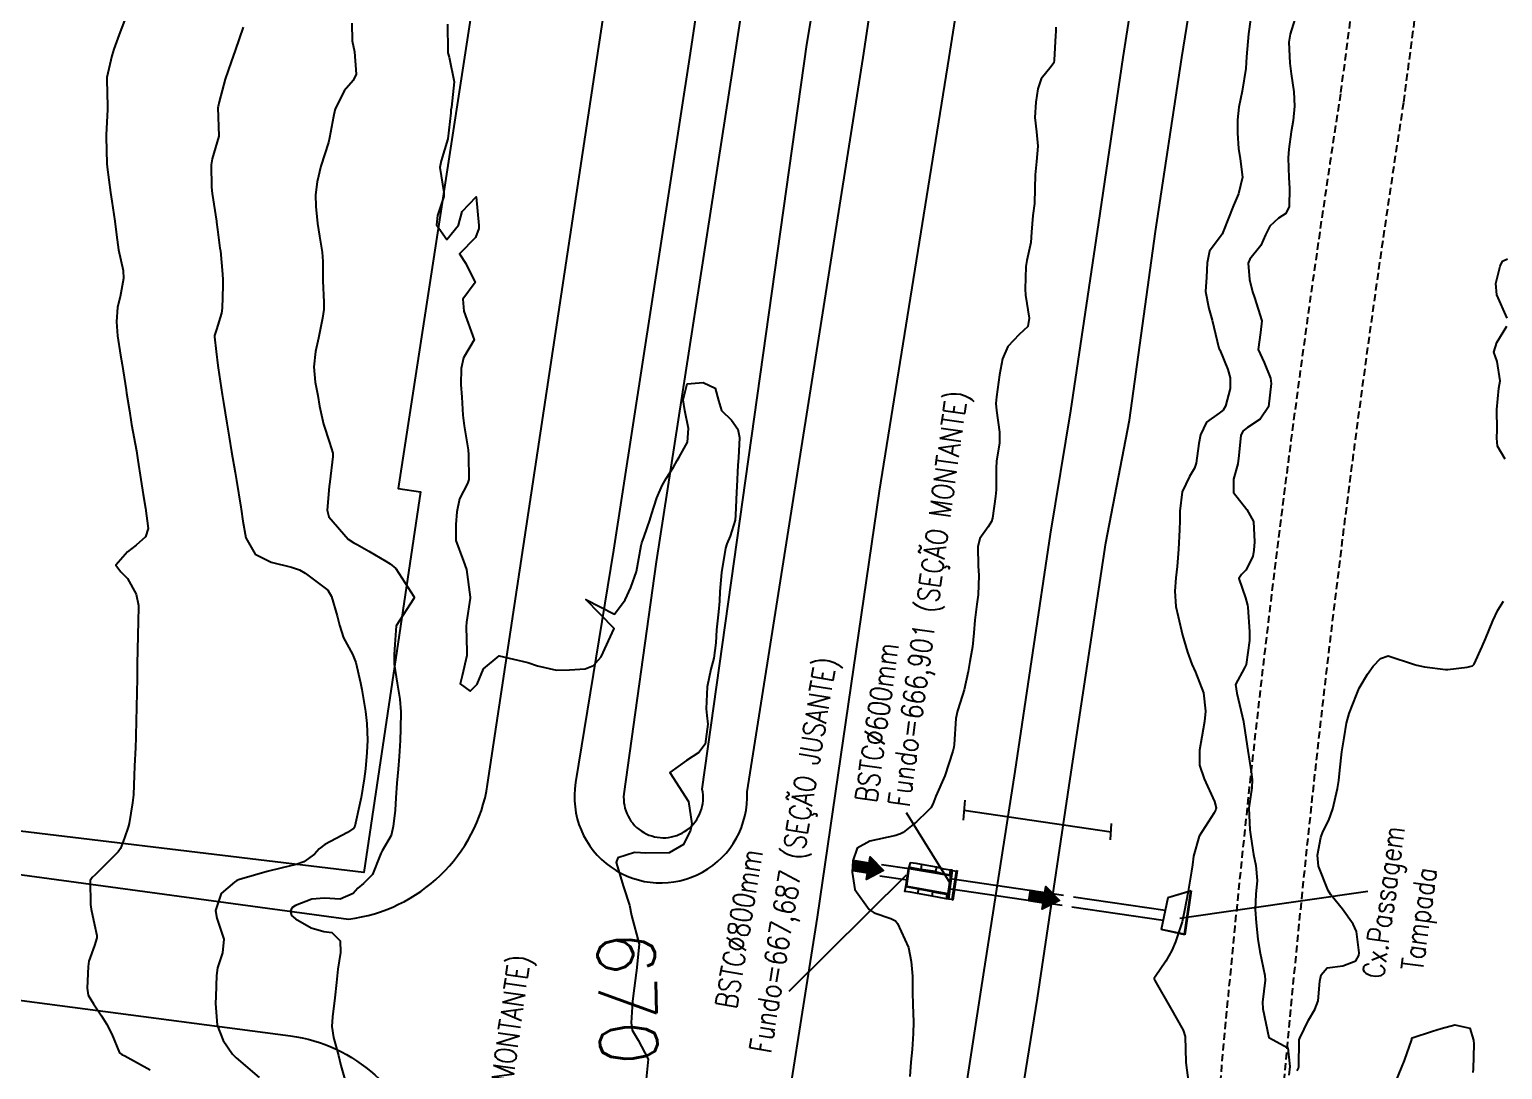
# Model space of a CAD drawing. Header units: metres. Extents: x 292545 to 299085, y 7450245 to 7463078.
# Drawn here: x 296089.7 to 296192.4, y 7457179.4 to 7457251.9 of the extents above; entities that cross this region are included whole.
import ezdxf
from ezdxf.enums import TextEntityAlignment as Align

# ---------------------------------------------------------------- set-up
doc = ezdxf.new("R2010")
doc.units = ezdxf.units.M
for name, pattern in [('CONTINUO', [0]), ('DASHED', [0.75, 0.5, -0.25]), ('TRACEJADO', [8.7, 8, -0.7])]:
    doc.linetypes.add(name, pattern=pattern)
for name, color, linetype in [('Area Verde e Lazer', 94, 'Continuous'), ('BUEIRO', 151, 'Continuous'), ('CAIXA', 45, 'Continuous'), ('Cotas', 45, 'Continuous'), ('Curvas de Nivel 1m', 11, 'Continuous'), ('Curvas de Nivel 5m', 15, 'Continuous'), ('Edificações', 30, 'Continuous'), ('Linha Férrea', 20, 'Continuous'), ('Pórtico', 62, 'Continuous'), ('TEXTO', 45, 'Continuous'), ('TUBO', 45, 'Continuous'), ('Vias Primárias', 230, 'Continuous'), ('Vias Secundárias', 230, 'DASHED')]:
    doc.layers.add(name, color=color, linetype=linetype)
doc.styles.add('ROMANS', font='romans', dxfattribs={"height": 0.2})
doc.styles.add('Style-STANDARD', font='STANDARD.shx')

msp = doc.modelspace()

# ---------------------------------------------------------------- hatches: boundary and pattern name
at = {"layer": 'TEXTO'}
for points in [[(296147.23, 7457193.94), (296148.23, 7457193.78), (296148.3, 7457194.2), (296149.23, 7457193.23), (296148.03, 7457192.62), (296148.1, 7457193.05), (296147.1, 7457193.22)], [(296159.48, 7457191.86), (296160.48, 7457191.69), (296160.55, 7457192.12), (296161.49, 7457191.15), (296160.29, 7457190.54), (296160.36, 7457190.96), (296159.36, 7457191.13)]]:
    msp.add_hatch(color=256, dxfattribs=at).paths.add_polyline_path(points)

# ---------------------------------------------------------------- linework, layer by layer
at = {"layer": 'Area Verde e Lazer'}
msp.add_lwpolyline([(296143.88, 7457250.84), (296153.47, 7457307.78, 1.130345), (296147.82, 7457308.62), (296147.66, 7457307.5), (296138.68, 7457249.14), (296133.37, 7457214.76), (296131.11, 7457198.58, 1.178567), (296136.57, 7457198.91)], format="xyb", close=True, dxfattribs=at)
at = {"layer": 'BUEIRO', "linetype": 'CONTINUO'}
for points in [[(296150.77, 7457192.09, 667.76), (296150.99, 7457193.47, 667.82)], [(296150.77, 7457192.09, 667.76), (296150.84, 7457192.15, 667.03), (296151.02, 7457193.38, 667), (296150.99, 7457193.47, 667.82)], [(296151.88, 7457193.65, 668.06), (296151.49, 7457193.73, 667.67), (296151.09, 7457193.78, 667.79), (296150.99, 7457193.47, 667.82)], [(296151.88, 7457193.65, 668.06), (296151.83, 7457193.31, 668.07), (296151.44, 7457193.38, 667.67), (296150.99, 7457193.47, 667.82)], [(296151.02, 7457193.38, 667), (296153.89, 7457192.88, 666.93)], [(296152.85, 7457193.16, 668.06), (296151.83, 7457193.31, 668.07)], [(296152.92, 7457193.46, 668.06), (296151.88, 7457193.65, 668.06)], [(296152.92, 7457193.46, 668.06), (296152.85, 7457193.16, 668.06), (296153.33, 7457193.04, 667.82), (296153.85, 7457192.93, 668.06)], [(296153.85, 7457192.93, 668.06), (296153.9, 7457193.26, 668.07), (296153.42, 7457193.32, 667.82), (296152.92, 7457193.46, 668.06)], [(296154.02, 7457191.21, 668.38), (296153.77, 7457191.25, 668.39), (296154.03, 7457193.24, 668.37), (296154.3, 7457193.19, 668.38)], [(296154, 7457193.26, 668.06), (296153.9, 7457193.26, 668.07)], [(296154.03, 7457193.24, 668.37), (296154, 7457193.26, 668.06), (296153.94, 7457192.95, 668.05)], [(296154.07, 7457191.18, 668.09), (296154.02, 7457191.21, 668.38), (296154.3, 7457193.19, 668.38), (296154.37, 7457193.23, 668.1)], [(296154.07, 7457191.18, 668.09), (296154.37, 7457193.23, 668.1)], [(296153.94, 7457192.95, 668.05), (296153.89, 7457192.88, 666.93), (296153.71, 7457191.63, 666.93), (296153.74, 7457191.56, 668.07)], [(296153.94, 7457192.95, 668.05), (296153.85, 7457192.93, 668.06)], [(296151.58, 7457191.64, 668.09), (296151.1, 7457191.72, 667.65), (296150.71, 7457191.78, 667.77), (296150.77, 7457192.09, 667.76)], [(296151.65, 7457191.93, 668.09), (296151.17, 7457192.02, 667.62), (296150.77, 7457192.09, 667.76)], [(296150.84, 7457192.15, 667.03), (296153.71, 7457191.63, 666.93)], [(296152.66, 7457191.75, 668.08), (296151.65, 7457191.93, 668.09), (296151.58, 7457191.64, 668.09)], [(296152.61, 7457191.45, 668.07), (296151.58, 7457191.64, 668.09)], [(296152.61, 7457191.45, 668.07), (296152.66, 7457191.75, 668.08), (296153.18, 7457191.66, 667.85), (296153.63, 7457191.59, 668.07)], [(296153.63, 7457191.59, 668.07), (296153.59, 7457191.27, 668.08), (296153.11, 7457191.36, 667.86), (296152.61, 7457191.45, 668.07)], [(296153.7, 7457191.27, 668.08), (296153.59, 7457191.27, 668.08)], [(296153.74, 7457191.56, 668.07), (296153.63, 7457191.59, 668.07)], [(296153.77, 7457191.25, 668.39), (296153.7, 7457191.27, 668.08), (296153.74, 7457191.56, 668.07)]]:
    msp.add_polyline3d(points, dxfattribs=at)
at = {"layer": 'CAIXA', "linetype": 'CONTINUO'}
for points in [[(296169.04, 7457191.32, 667.81), (296168.59, 7457189.12, 667.87)], [(296170.69, 7457191.82, 667.54), (296169.04, 7457191.32, 667.81)], [(296170.69, 7457191.82, 667.54), (296170.63, 7457191.79, 667.36), (296169.04, 7457191.32, 667.81)], [(296170.63, 7457191.79, 667.36), (296170.18, 7457188.79, 667.27)], [(296170.69, 7457191.82, 667.54), (296170.24, 7457188.75, 667.84)], [(296170.24, 7457188.75, 667.84), (296168.59, 7457189.12, 667.87)], [(296170.24, 7457188.75, 667.84), (296170.18, 7457188.79, 667.27), (296168.59, 7457189.12, 667.87)]]:
    msp.add_polyline3d(points, dxfattribs=at)
at = {"layer": 'Curvas de Nivel 1m', "flags": 128}
for points, elevation in [([(296174.96, 7457253.59), (296174.67, 7457251.59), (296174.53, 7457249.99), (296174.52, 7457249.6), (296174.49, 7457249.17), (296174.24, 7457247.6), (296174.01, 7457246.47), (296173.9, 7457245.6), (296173.91, 7457244.66), (296173.98, 7457243.6), (296174.1, 7457242.87), (296174.26, 7457241.6), (296173.98, 7457240.43), (296173.64, 7457239.61), (296172.89, 7457237.73), (296172.84, 7457237.62), (296172.77, 7457237.53), (296171.96, 7457236.43), (296171.79, 7457235.63), (296171.74, 7457234.63), (296171.69, 7457233.63), (296171.91, 7457232.43), (296172.14, 7457231.63), (296172.62, 7457229.67), (296172.64, 7457229.62), (296172.67, 7457229.56), (296173.24, 7457228.19), (296173.41, 7457227.61), (296173.4, 7457226.85), (296173.07, 7457225.62), (296172.9, 7457225.35), (296172.63, 7457225.14), (296171.74, 7457224.51), (296171.32, 7457223.63), (296171.22, 7457223.01), (296171.03, 7457221.64), (296170.92, 7457221.3), (296170.57, 7457220.71), (296170.06, 7457219.65), (296169.89, 7457218.3), (296169.89, 7457217.65), (296169.87, 7457216.99), (296169.8, 7457215.65), (296169.7, 7457214.45), (296169.6, 7457213.65), (296169.53, 7457212.71), (296169.61, 7457211.65), (296169.77, 7457210.96), (296170.07, 7457209.65), (296170.43, 7457208.47), (296170.72, 7457207.64), (296170.98, 7457207.07), (296171.53, 7457205.63), (296171.67, 7457204.34), (296171.61, 7457203.63), (296171.42, 7457202.56), (296171.25, 7457201.63), (296171.27, 7457200.58), (296171.59, 7457199.63), (296172.3, 7457198.06), (296172.42, 7457197.62), (296172.41, 7457197.5), (296172.29, 7457197.25), (296171.23, 7457195.64), (296170.85, 7457194.23), (296170.78, 7457193.64), (296170.7, 7457193.19), (296170.45, 7457191.65), (296170.21, 7457190.44), (296170.08, 7457189.78), (296170.05, 7457189.65), (296169.59, 7457188.26), (296169.33, 7457187.66), (296168.92, 7457186.91), (296168.16, 7457185.82), (296168.1, 7457185.73), (296168.1, 7457185.67), (296168.15, 7457185.57), (296169.24, 7457183.66), (296170.11, 7457182.11), (296170.27, 7457181.65), (296170.31, 7457179.87), (296170.33, 7457179.65), (296170.54, 7457178.11)], 668), ([(296096.28, 7457252.53), (296095.92, 7457251.54), (296095.54, 7457250.53), (296095.39, 7457250.06), (296095.06, 7457248.54), (296095.05, 7457248.38), (296095.1, 7457246.54), (296095.09, 7457246.32), (296095, 7457244.54), (296095, 7457244.39), (296095.05, 7457242.54), (296095.07, 7457242.29), (296095.31, 7457240.53), (296095.4, 7457239.92), (296095.61, 7457238.53), (296095.72, 7457237.57), (296095.87, 7457236.53), (296096.18, 7457235.09), (296096.21, 7457234.53), (296095.98, 7457233.26), (296095.8, 7457232.53), (296095.72, 7457231.5), (296095.79, 7457230.53), (296096.01, 7457229.19), (296096.12, 7457228.53), (296096.4, 7457226.76), (296096.43, 7457226.52), (296096.62, 7457225.31), (296096.75, 7457224.52), (296096.78, 7457224.35), (296097.11, 7457222.51), (296097.22, 7457221.87), (296097.43, 7457220.51), (296097.59, 7457219.47), (296097.75, 7457218.51), (296097.94, 7457217.09), (296097.75, 7457216.51), (296097.1, 7457215.92), (296096.5, 7457215.46), (296095.67, 7457214.53), (296096.02, 7457214.06), (296096.48, 7457213.61), (296097.09, 7457212.51), (296097.25, 7457211.72), (296097.23, 7457210.51), (296097.21, 7457209.74), (296097.19, 7457208.51), (296097.17, 7457207.75), (296097.16, 7457206.51), (296097.14, 7457205.76), (296097.11, 7457204.51), (296097.09, 7457203.78), (296097.07, 7457202.51), (296097.04, 7457201.81), (296096.98, 7457200.51), (296096.96, 7457199.87), (296096.9, 7457198.51), (296096.85, 7457197.96), (296096.61, 7457196.52), (296096.54, 7457196.26), (296096.27, 7457195.51), (296096.01, 7457194.77), (296095.84, 7457194.53), (296094.24, 7457192.93), (296094.03, 7457192.76), (296093.88, 7457192.55), (296093.9, 7457190.86), (296093.95, 7457190.55), (296094.19, 7457189.44), (296094.34, 7457188.7), (296094.34, 7457188.55), (296094.18, 7457188), (296093.8, 7457186.92), (296093.74, 7457186.55), (296093.67, 7457185.03), (296093.74, 7457184.55), (296094.13, 7457183.93), (296094.68, 7457183.11), (296095.03, 7457182.54), (296095.39, 7457181.82), (296095.94, 7457180.52), (296096.09, 7457180.4), (296096.3, 7457180.31), (296098.08, 7457179.33)], 673), ([(296104.56, 7457252.05), (296104, 7457250.43), (296103.71, 7457249.64), (296103.3, 7457248.44), (296102.88, 7457246.85), (296102.81, 7457246.52), (296102.8, 7457246.45), (296102.85, 7457244.45), (296102.4, 7457242.88), (296102.33, 7457242.45), (296102.35, 7457240.91), (296102.39, 7457240.45), (296102.69, 7457238.53), (296102.7, 7457238.45), (296102.77, 7457237.95), (296102.94, 7457236.64), (296102.97, 7457236.45), (296103.12, 7457234.83), (296103.14, 7457234.44), (296103.15, 7457234.02), (296103.1, 7457232.45), (296103.04, 7457232.11), (296102.69, 7457230.97), (296102.57, 7457230.56), (296102.56, 7457230.45), (296102.67, 7457229.43), (296102.8, 7457228.45), (296102.82, 7457228.29), (296103.1, 7457226.45), (296103.19, 7457225.88), (296103.41, 7457224.44), (296103.57, 7457223.47), (296103.75, 7457222.44), (296104, 7457221), (296104.1, 7457220.43), (296104.39, 7457218.59), (296104.41, 7457218.43), (296104.53, 7457217.6), (296104.75, 7457216.43), (296105.39, 7457215.31), (296106.5, 7457214.75), (296107.94, 7457214.39), (296108.49, 7457214.2), (296108.89, 7457213.97), (296110.47, 7457212.8), (296110.73, 7457212.36), (296111.11, 7457211.01), (296111.28, 7457210.35), (296111.56, 7457209.47), (296112.18, 7457208.33), (296112.41, 7457207.75), (296112.75, 7457206.33), (296112.84, 7457205.87), (296113.09, 7457204.32), (296113.19, 7457203.49), (296113.24, 7457202.32), (296113.19, 7457201.47), (296113.09, 7457200.32), (296113, 7457199.64), (296112.78, 7457198.33), (296112.7, 7457197.92), (296112.35, 7457196.33), (296112.33, 7457196.27), (296112.27, 7457196.18), (296111.83, 7457195.9), (296110.26, 7457195.05), (296109.87, 7457194.75), (296109.53, 7457194.37), (296108.78, 7457193.84), (296108.25, 7457193.65), (296107.27, 7457193.42), (296106.24, 7457193.17), (296104.46, 7457192.65), (296104.23, 7457192.59), (296104.12, 7457192.54), (296103.95, 7457192.43), (296103.02, 7457191.64), (296102.62, 7457190.45), (296102.73, 7457189.91), (296103.22, 7457188.44), (296103.11, 7457187.5), (296102.77, 7457186.44), (296102.69, 7457185.91), (296102.65, 7457184.44), (296102.62, 7457183.95), (296102.74, 7457182.44), (296103.16, 7457181.37), (296103.81, 7457180.43), (296104.08, 7457180.17), (296105.67, 7457178.81)], 672), ([(296112.14, 7457252.34), (296112.16, 7457251.11), (296112.32, 7457250.34), (296112.44, 7457248.79), (296112.24, 7457248.34), (296111.61, 7457247.62), (296110.97, 7457246.35), (296110.94, 7457246.28), (296110.87, 7457245.84), (296110.59, 7457244.35), (296110.5, 7457244.02), (296109.98, 7457242.36), (296109.73, 7457241.28), (296109.61, 7457240.37), (296109.62, 7457239.54), (296109.75, 7457238.37), (296109.89, 7457237.49), (296110.07, 7457236.36), (296110.11, 7457235.72), (296110.11, 7457234.36), (296110.18, 7457232.89), (296110.18, 7457232.36), (296110.1, 7457231.76), (296109.81, 7457230.36), (296109.6, 7457229.44), (296109.48, 7457228.37), (296109.59, 7457227.31), (296109.76, 7457226.36), (296109.88, 7457225.62), (296110.16, 7457224.36), (296110.59, 7457223.08), (296110.81, 7457222.35), (296110.81, 7457222.11), (296110.61, 7457220.35), (296110.56, 7457220.02), (296110.41, 7457218.36), (296110.54, 7457217.91), (296111.87, 7457216.34), (296112.28, 7457216.1), (296112.51, 7457215.98), (296113.32, 7457215.5), (296114.5, 7457214.81), (296114.81, 7457214.62), (296115.21, 7457214.3), (296116.46, 7457212.36), (296116.49, 7457212.28), (296116.49, 7457212.26), (296116.46, 7457212.21), (296115.22, 7457210.3), (296115.14, 7457209.01), (296115.08, 7457208.3), (296115.08, 7457207.64), (296115.31, 7457206.3), (296115.48, 7457205.2), (296115.55, 7457204.3), (296115.53, 7457203.13), (296115.5, 7457202.3), (296115.44, 7457201.2), (296115.36, 7457200.3), (296115.28, 7457199.33), (296115.21, 7457198.3), (296115.15, 7457197.45), (296115.03, 7457196.3), (296114.88, 7457195.69), (296114.26, 7457194.6), (296114.15, 7457194.42), (296114.11, 7457194.31), (296113.59, 7457192.97), (296112.96, 7457192.32), (296112.56, 7457192), (296112.22, 7457191.63), (296111.32, 7457191.24), (296110.22, 7457191.31), (296109.34, 7457191.25), (296108.21, 7457190.8), (296107.96, 7457190.63), (296107.87, 7457190.39), (296107.92, 7457190.11), (296108.2, 7457189.86), (296109.31, 7457189.25), (296110.19, 7457188.99), (296110.74, 7457188.91), (296111.33, 7457188.34), (296111.35, 7457187.52), (296111.16, 7457186.35), (296111.06, 7457185.43), (296110.95, 7457184.35), (296110.79, 7457183.02), (296110.75, 7457182.35), (296110.85, 7457181.6), (296111.2, 7457180.34), (296111.37, 7457179.63), (296111.74, 7457178.34)], 671), ([(296161.25, 7457252.06), (296161.23, 7457251.76), (296161.22, 7457251.48), (296161.13, 7457249.76), (296161.09, 7457249.58), (296160.91, 7457249.32), (296160.22, 7457248.45), (296159.98, 7457247.77), (296159.84, 7457246.82), (296159.77, 7457245.77), (296159.88, 7457244.75), (296159.99, 7457243.77), (296159.9, 7457242.7), (296159.79, 7457241.77), (296159.78, 7457240.8), (296159.75, 7457239.77), (296159.64, 7457238.92), (296159.55, 7457237.77), (296159.49, 7457237.05), (296159.21, 7457235.78), (296159.15, 7457235.37), (296159.1, 7457233.78), (296159.13, 7457233.37), (296159.37, 7457231.77), (296159.29, 7457231.18), (296158.69, 7457230.63), (296157.89, 7457229.79), (296157.53, 7457228.93), (296157.32, 7457227.8), (296157.1, 7457226.27), (296157.06, 7457225.81), (296157.1, 7457225.33), (296157.32, 7457223.8), (296157.32, 7457223.07), (296157.11, 7457221.8), (296157.07, 7457221.31), (296157.07, 7457219.8), (296157.04, 7457219.32), (296156.82, 7457217.81), (296156.76, 7457217.58), (296156.53, 7457217.2), (296155.95, 7457216.39), (296155.79, 7457215.82), (296155.83, 7457214.48), (296155.88, 7457213.82), (296155.82, 7457212.47), (296155.73, 7457211.82), (296155.58, 7457210.69), (296155.51, 7457209.82), (296155.42, 7457208.83), (296155.25, 7457207.82), (296155.12, 7457207.11), (296154.84, 7457205.83), (296154.74, 7457205.47), (296154.38, 7457204.38), (296154.27, 7457203.83), (296154.15, 7457202.03), (296154.12, 7457201.83), (296154.06, 7457201.55), (296153.49, 7457199.84), (296152.88, 7457198.43), (296152.66, 7457197.86), (296152.53, 7457197.62), (296152.3, 7457197.37), (296151.51, 7457196.64), (296150.58, 7457195.88), (296150.37, 7457195.78), (296150.27, 7457195.74), (296150.08, 7457195.69), (296148.27, 7457195.29), (296147.38, 7457194.8), (296147.09, 7457193.92), (296147.04, 7457193.12), (296147.21, 7457191.92), (296148.21, 7457190.51), (296148.58, 7457190.28), (296149.74, 7457189.89), (296150.05, 7457189.73), (296150.2, 7457189.55), (296150.96, 7457187.87), (296151.16, 7457186.88), (296151.24, 7457185.87), (296151.25, 7457184.76), (296151.26, 7457183.87), (296151.31, 7457182.68), (296151.29, 7457181.87), (296151.21, 7457180.75), (296151.13, 7457179.87), (296151.06, 7457178.88)], 669), ([(296177.91, 7457252.61), (296177.58, 7457251.56), (296177.48, 7457251.02), (296177.55, 7457249.56), (296177.66, 7457248.8), (296177.85, 7457247.56), (296177.89, 7457246.55), (296177.79, 7457245.56), (296177.65, 7457244.77), (296177.48, 7457243.56), (296177.45, 7457242.95), (296177.5, 7457241.56), (296177.54, 7457240.84), (296177.52, 7457239.56), (296177.28, 7457239.07), (296176.78, 7457238.74), (296176.17, 7457238.18), (296175.87, 7457237.58), (296175.53, 7457236.82), (296174.76, 7457235.87), (296174.65, 7457235.59), (296174.74, 7457234.46), (296174.96, 7457233.59), (296175.1, 7457233.2), (296175.6, 7457231.58), (296175.51, 7457230.76), (296175.35, 7457229.58), (296175.76, 7457228.68), (296176.22, 7457227.58), (296176.27, 7457227.2), (296176.08, 7457225.58), (296175.5, 7457224.71), (296174.61, 7457224.14), (296174.31, 7457223.9), (296174.15, 7457223.6), (296174, 7457222.19), (296173.93, 7457221.61), (296173.64, 7457220.54), (296173.64, 7457219.61), (296174.55, 7457218.42), (296175.03, 7457217.59), (296175.1, 7457216.17), (296175.05, 7457215.59), (296174.97, 7457215.13), (296174.49, 7457214.19), (296174.2, 7457213.89), (296174, 7457213.6), (296174.47, 7457212.25), (296174.6, 7457211.74), (296174.62, 7457211.6), (296174.74, 7457209.89), (296174.75, 7457209.6), (296174.74, 7457209.29), (296174.52, 7457207.6), (296174.41, 7457207.38), (296173.78, 7457206.22), (296173.86, 7457205.61), (296174.34, 7457203.63), (296174.34, 7457203.6), (296174.37, 7457203.3), (296174.62, 7457201.6), (296174.86, 7457200.13), (296174.94, 7457199.59), (296174.91, 7457199), (296174.69, 7457197.59), (296174.77, 7457196.08), (296174.85, 7457195.59), (296175.03, 7457194.36), (296175.19, 7457193.59), (296175.28, 7457192.54), (296175.18, 7457191.59), (296175.15, 7457190.52), (296175.21, 7457189.58), (296175.32, 7457188.45), (296175.46, 7457187.59), (296175.82, 7457185.92), (296175.85, 7457185.58), (296175.66, 7457184.06), (296175.68, 7457183.58), (296176.1, 7457181.58), (296177.41, 7457180.88), (296177.57, 7457179.56), (296177.49, 7457178.97)], 667), ([(296192.71, 7457231.77), (296192, 7457233.39), (296191.93, 7457234.19), (296192.23, 7457235.39), (296192.39, 7457235.74), (296192.75, 7457235.9)], 667), ([(296192.59, 7457221.92), (296192.05, 7457222.84), (296192, 7457223.39), (296192.03, 7457223.97), (296191.99, 7457225.39), (296192.14, 7457226.88), (296192.22, 7457227.39), (296192.02, 7457228.75), (296191.78, 7457229.39), (296192, 7457230.07), (296192.7, 7457231.21)], 667), ([(296178.08, 7457179.27), (296178.17, 7457179.46), (296178.18, 7457179.55), (296178.22, 7457181.43), (296178.25, 7457181.55), (296178.86, 7457182.81), (296179.31, 7457183.54), (296179.53, 7457184.14), (296179.66, 7457185.53), (296179.74, 7457185.95), (296180.16, 7457186.46), (296181.25, 7457186.6), (296182.17, 7457186.93), (296182.37, 7457187.3), (296182.4, 7457187.5), (296182.2, 7457188.99), (296181.98, 7457189.5), (296181.23, 7457190.53), (296180.42, 7457191.53), (296180.23, 7457191.85), (296179.56, 7457193.54), (296179.49, 7457194.3), (296179.73, 7457195.54), (296179.87, 7457195.94), (296180.29, 7457196.75), (296180.55, 7457197.53), (296180.88, 7457198.95), (296180.97, 7457199.52), (296181.05, 7457200.24), (296181.18, 7457201.52), (296181.34, 7457202.5), (296181.52, 7457203.51), (296181.7, 7457204.18), (296182.21, 7457205.5), (296182.4, 7457205.95), (296182.97, 7457206.93), (296183.38, 7457207.49), (296183.88, 7457208.03), (296184.42, 7457208.21), (296186.26, 7457207.6), (296186.41, 7457207.55), (296186.96, 7457207.44), (296188.41, 7457207.26), (296188.58, 7457207.26), (296189.92, 7457207.41), (296190.31, 7457207.51), (296190.42, 7457207.63), (296190.97, 7457208.86), (296191.21, 7457209.4), (296191.71, 7457210.65), (296192.06, 7457211.39), (296192.47, 7457212.03)], 667), ([(296184.98, 7457178.56), (296185.34, 7457179.47), (296185.57, 7457179.98), (296186.06, 7457181.46), (296186.07, 7457181.5), (296186.1, 7457181.56), (296187.51, 7457182.04), (296188.11, 7457182.22), (296189.07, 7457182.47), (296190.12, 7457182.24), (296190.38, 7457181.41), (296190.39, 7457181.12), (296190.34, 7457179.41), (296190.33, 7457179.16)], 668)]:
    msp.add_lwpolyline(points, dxfattribs=dict(at, elevation=elevation))
at = {"layer": 'Curvas de Nivel 5m', "elevation": 670, "flags": 128}
msp.add_lwpolyline([(296118.8, 7457252.26), (296118.83, 7457250.36), (296118.84, 7457250.26), (296118.92, 7457249.96), (296119.27, 7457248.25), (296119.1, 7457246.48), (296119.05, 7457246.26), (296119.04, 7457246.09), (296118.84, 7457244.26), (296118.37, 7457242.73), (296118.28, 7457242.27), (296118.55, 7457240.52), (296118.56, 7457240.26), (296118.12, 7457238.93), (296118.04, 7457238.27), (296118.76, 7457237.26), (296119.58, 7457238.25), (296119.84, 7457239.2), (296120.8, 7457240.23), (296121, 7457238.23), (296120.99, 7457238.01), (296120.76, 7457237.39), (296119.64, 7457236.25), (296120.08, 7457235.57), (296120.73, 7457234.24), (296119.88, 7457233.08), (296119.95, 7457232.25), (296120.68, 7457230.24), (296119.92, 7457228.99), (296119.76, 7457228.25), (296119.75, 7457227.14), (296119.8, 7457226.25), (296119.87, 7457224.99), (296119.97, 7457224.25), (296120.25, 7457222.58), (296120.28, 7457222.24), (296120.29, 7457220.52), (296120.21, 7457220.24), (296119.64, 7457219.16), (296119.47, 7457218.25), (296119.4, 7457217.38), (296119.39, 7457216.25), (296119.93, 7457214.81), (296120.14, 7457214.24), (296120.39, 7457212.31), (296120.39, 7457212.24), (296120.14, 7457210.55), (296120.12, 7457210.24), (296120.16, 7457208.51), (296120.15, 7457208.24), (296119.83, 7457206.82), (296119.69, 7457206.25), (296120.39, 7457205.74), (296120.88, 7457206.23), (296121.32, 7457207.31), (296122.42, 7457208.21), (296124.42, 7457207.74), (296125.08, 7457207.52), (296126.41, 7457207.21), (296127.33, 7457207.24), (296128.41, 7457207.31), (296129, 7457207.54), (296129.52, 7457208.13), (296130.44, 7457210.12), (296128.46, 7457212.14), (296130.45, 7457211.12), (296131.21, 7457212.11), (296131.6, 7457212.98), (296131.99, 7457214.1), (296132.32, 7457215.9), (296132.36, 7457216.09), (296132.52, 7457216.53), (296132.93, 7457217.68), (296133.05, 7457218.08), (296133.4, 7457219.23), (296133.78, 7457220.08), (296134.06, 7457220.58), (296134.58, 7457221.36), (296134.82, 7457221.83), (296134.96, 7457222.07), (296135.55, 7457223.11), (296135.61, 7457224.06), (296135.36, 7457225.33), (296135.25, 7457226.06), (296135.53, 7457227.18), (296136.65, 7457227.28), (296137.47, 7457226.87), (296137.7, 7457226.03), (296137.92, 7457225.33), (296138.62, 7457224.64), (296139.05, 7457224.02), (296139.17, 7457223.45), (296139.1, 7457222.01), (296139.07, 7457221.52), (296138.99, 7457220.02), (296138.96, 7457219.62), (296138.9, 7457218.02), (296138.88, 7457217.67), (296138.52, 7457216.56), (296138.29, 7457216.02), (296138.21, 7457215.72), (296137.91, 7457214.03), (296137.81, 7457212.7), (296137.77, 7457212.03), (296137.7, 7457211.28), (296137.57, 7457210.03), (296137.52, 7457209.12), (296137.38, 7457208.04), (296137.17, 7457207.28), (296136.91, 7457206.04), (296136.86, 7457204.52), (296136.9, 7457204.04), (296136.97, 7457203.44), (296136.79, 7457202.04), (296136.34, 7457201.48), (296135.49, 7457200.9), (296134.32, 7457200.07), (296135.61, 7457198.06), (296135.84, 7457196.49), (296135.75, 7457196.06), (296135.27, 7457195.06), (296134.26, 7457194.48), (296132.6, 7457194.44), (296132.26, 7457194.48), (296131.86, 7457194.5), (296130.68, 7457194.12), (296130.58, 7457193.79), (296131.09, 7457192.11), (296131.51, 7457190.81), (296131.64, 7457190.11), (296132.18, 7457188.1), (296131.99, 7457186.26), (296131.97, 7457186.1), (296131.75, 7457184.49), (296131.72, 7457184.1), (296131.61, 7457182.62), (296131.7, 7457182.1), (296132.1, 7457181.41), (296132.8, 7457180.09), (296132.67, 7457178.69)], dxfattribs=at)
at = {"layer": 'Edificações'}
msp.add_lwpolyline([(296078.73, 7457319.18), (296089.71, 7457321.96), (296131.7, 7457317.01), (296130.43, 7457302.44), (296132.28, 7457302.29), (296125.91, 7457260.89), (296121.76, 7457261.47), (296115.36, 7457219.89), (296116.92, 7457219.65), (296112.97, 7457193.09), (296071.19, 7457198.11)], dxfattribs=at)
at = {"layer": 'Linha Férrea', "linetype": 'Continuous'}
for points in [[(296178.53, 7457333.75), (296177.25, 7457325.05), (296175.88, 7457316.39), (296174.26, 7457305.03), (296172.8, 7457294.84), (296171.52, 7457287.11), (296170.44, 7457279.29), (296169.35, 7457272.44), (296168.26, 7457265.13), (296166.83, 7457255.75), (296165.91, 7457249.95), (296164.22, 7457238.44), (296162.26, 7457225.29), (296160.84, 7457216.7), (296158.38, 7457200.14), (296156.01, 7457184.91), (296153.78, 7457170.41)], [(296157.65, 7457170.05), (296159.95, 7457184.33), (296162.23, 7457199.64), (296164.73, 7457216.09), (296166.38, 7457224.65), (296168.18, 7457237.8), (296170.03, 7457249.95), (296170.86, 7457255.16), (296172.29, 7457264.56), (296173.38, 7457271.86), (296174.48, 7457278.73), (296175.55, 7457286.54), (296176.76, 7457294.28), (296178.24, 7457304.55), (296179.92, 7457315.9), (296181.28, 7457324.48), (296182.57, 7457333.19)]]:
    msp.add_lwpolyline(points, dxfattribs=at)
at = {"layer": 'Pórtico'}
for points in [[(296154.89, 7457198.14), (296154.77, 7457196.76)], [(296154.83, 7457197.45), (296165.09, 7457195.93)], [(296165.09, 7457196.52), (296165.02, 7457195.38)]]:
    msp.add_lwpolyline(points, dxfattribs=at)
at = {"layer": 'TEXTO', "linetype": 'CONTINUO', "flags": 128}
for points in [[(296147.12, 7457193.32), (296147.85, 7457193.84)], [(296147.13, 7457193.21), (296147.99, 7457193.82)], [(296147.71, 7457193.86), (296147.15, 7457193.46)], [(296147.57, 7457193.89), (296147.17, 7457193.6)], [(296147.43, 7457193.91), (296147.19, 7457193.74)], [(296147.29, 7457193.93), (296147.22, 7457193.88)], [(296147.27, 7457193.19), (296148.13, 7457193.79)], [(296147.41, 7457193.16), (296148.53, 7457193.96)], [(296147.55, 7457193.14), (296148.6, 7457193.89)], [(296147.69, 7457193.12), (296148.67, 7457193.81)], [(296147.83, 7457193.09), (296148.74, 7457193.74)], [(296147.97, 7457193.07), (296148.81, 7457193.67)], [(296148.04, 7457192.63), (296149.09, 7457193.38)], [(296148.06, 7457192.76), (296149.02, 7457193.45)], [(296148.08, 7457192.9), (296148.95, 7457193.52)], [(296148.1, 7457193.04), (296148.88, 7457193.6)], [(296148.46, 7457194.03), (296148.24, 7457193.88)], [(296148.39, 7457194.11), (296148.27, 7457194.02)], [(296148.32, 7457194.18), (296148.29, 7457194.16)], [(296148.64, 7457192.93), (296149.16, 7457193.31)], [(296159.37, 7457191.24), (296160.1, 7457191.76)], [(296159.39, 7457191.13), (296160.24, 7457191.73)], [(296159.96, 7457191.78), (296159.4, 7457191.38)], [(296159.82, 7457191.8), (296159.42, 7457191.52)], [(296159.68, 7457191.83), (296159.44, 7457191.66)], [(296159.54, 7457191.85), (296159.47, 7457191.8)], [(296159.53, 7457191.1), (296160.38, 7457191.71)], [(296159.67, 7457191.08), (296160.78, 7457191.88)], [(296159.8, 7457191.06), (296160.85, 7457191.8)], [(296159.94, 7457191.03), (296160.92, 7457191.73)], [(296160.08, 7457191.01), (296160.99, 7457191.66)], [(296160.22, 7457190.99), (296161.06, 7457191.59)], [(296160.29, 7457190.54), (296161.34, 7457191.29)], [(296160.31, 7457190.68), (296161.27, 7457191.37)], [(296160.33, 7457190.82), (296161.2, 7457191.44)], [(296160.35, 7457190.96), (296161.13, 7457191.51)], [(296160.71, 7457191.95), (296160.49, 7457191.79)], [(296160.64, 7457192.02), (296160.52, 7457191.93)], [(296160.57, 7457192.09), (296160.54, 7457192.07)], [(296160.89, 7457190.85), (296161.42, 7457191.22)]]:
    msp.add_lwpolyline(points, dxfattribs=at)
at = {"layer": 'TEXTO', "linetype": 'CONTINUO'}
for points in [[(296153.86, 7457192.35, 0), (296150.82, 7457197.26, 0)], [(296150.8, 7457192.91, 0), (296142.61, 7457184.79, 0)], [(296183.01, 7457191.77, 0), (296169.9, 7457189.9, 0)]]:
    msp.add_polyline3d(points, dxfattribs=at)
for points in [[(296147.23, 7457193.94, 0), (296148.23, 7457193.78, 0), (296148.3, 7457194.2, 0), (296149.23, 7457193.23, 0), (296148.03, 7457192.62, 0), (296148.1, 7457193.05, 0), (296147.1, 7457193.22, 0)], [(296159.48, 7457191.86, 0), (296160.48, 7457191.69, 0), (296160.55, 7457192.12, 0), (296161.49, 7457191.15, 0), (296160.29, 7457190.54, 0), (296160.36, 7457190.96, 0), (296159.36, 7457191.13, 0)]]:
    msp.add_polyline3d(points, close=True, dxfattribs=at)
at = {"layer": 'TUBO', "linetype": 'TRACEJADO', "flags": 128}
for points in [[(296149.08, 7457193.66), (296151.02, 7457193.37)], [(296148.96, 7457192.87), (296150.9, 7457192.58)], [(296153.86, 7457192.68), (296168.86, 7457190.46)], [(296153.76, 7457191.99), (296168.72, 7457189.77)]]:
    msp.add_lwpolyline(points, dxfattribs=at)
at = {"layer": 'Vias Primárias'}
msp.add_lwpolyline([(296153.79, 7457249.95), (296160.79, 7457294.31), (296167.79, 7457341.77), (296174.78, 7457380.91), (296187.27, 7457456.52), (296201.24, 7457555.08), (296206.39, 7457585.53), (296210.39, 7457612.42), (296214.97, 7457644.86), (296221.3, 7457687.26, -0.138051), (296223.49, 7457696.16, -0.271517), (296239.95, 7457700.98), (296267.26, 7457696.23), (296267.26, 7457696.23, -0.290806), (296268.53, 7457691.88)], format="xyb", dxfattribs=at)
for points in [[(296051.55, 7457249.95), (296046.63, 7457213.98), (296045.48, 7457206.14, 0.489422), (296053.52, 7457197.77), (296111.9, 7457189.85, 0.334532), (296121.61, 7457199.23), (296129.25, 7457249.95), (296135.45, 7457290.87), (296136.62, 7457305.58, 0.078949), (296136.34, 7457315.64, 0.375623), (296130.89, 7457320.2, 0.016014), (296088.85, 7457324.46, 0.220806), (296061.48, 7457309.59, 0.062819), (296056.72, 7457286.4, 0.007437)], [(296147.81, 7457249.95), (296158.49, 7457321.16, -0.162353), (296145.46, 7457317.46), (296144.42, 7457308.15), (296135.7, 7457249.95), (296130.39, 7457215.59), (296127.74, 7457199.37, 1.114624), (296139.7, 7457198.72)], [(296015.09, 7457000.3), (296026.77, 7457080.41), (296040.86, 7457179.46), (296041.32, 7457183.05, -0.565618), (296054.26, 7457188.74), (296107.85, 7457181.7, -0.311943), (296117.05, 7457173.38, -0.023643), (296115.97, 7457165.9), (296106.99, 7457109.12), (296103.91, 7457088.72), (296100.73, 7457068.09), (296097.16, 7457045.62), (296092.84, 7457017.02), (296090.07, 7456997.15, -0.220515), (296079.89, 7456981.38, -0.010623), (296069.13, 7456980.61, -0.065562), (296048.05, 7456980.57, -0.097402), (296022.04, 7456988.88, -0.269889), (296014.64, 7456995.85, -0.178806)]]:
    msp.add_lwpolyline(points, format="xyb", close=True, dxfattribs=at)
msp.add_lwpolyline([(296110.42, 7456805.6), (296110.35, 7456841.8), (296110.2, 7456880.99), (296110.06, 7456913.11), (296110.2, 7456954.4), (296111.38, 7456973.72), (296114.34, 7456999.04), (296118.93, 7457028.68), (296124.47, 7457064.24), (296130.24, 7457102.1), (296135.38, 7457134.56), (296141.7, 7457171.56), (296144.61, 7457189.98), (296148.93, 7457219.69), (296153.79, 7457249.95)], dxfattribs=at)
at = {"layer": 'Vias Secundárias'}
for points in [[(296268.53, 7457691.88), (296262.37, 7457633.51), (296251.9, 7457558.69), (296241.08, 7457486.49), (296235.3, 7457431.79, -0.34687), (296215.2, 7457426.54, 0.481377), (296202.34, 7457411.07, -0.004017), (296195.81, 7457334.49, 0.019125), (296181.09, 7457247.42, 0.017889), (296171.96, 7457169.87, 0.068145), (296172.8, 7457153.91, -0.640592), (296166.36, 7457150.75, 0.08101), (296155.68, 7457161.07, 0.047271), (296143.02, 7457164.61, -2.100285)], [(296272.97, 7457691.69), (296266.77, 7457632.97), (296256.29, 7457558.05), (296245.48, 7457485.93), (296239.59, 7457430.17, -0.350484), (296214.37, 7457422.09, 0.474917), (296206.81, 7457411.42, -0.004066), (296200.2, 7457333.83, 0.019191), (296185.48, 7457246.79, 0.017902), (296176.37, 7457169.5, 0.049722), (296176.55, 7457158.7, 0.049722)]]:
    msp.add_lwpolyline(points, format="xyb", dxfattribs=at)

# ---------------------------------------------------------------- texts
at = {"layer": 'Cotas', "style": 'Style-STANDARD'}
msp.add_text('670', height=4, rotation=271.5791, dxfattribs=at).set_placement((296131.36, 7457184.33, 670), align=Align.MIDDLE_CENTER)
at = {"layer": 'TEXTO', "style": 'ROMANS', "width": 0.8}
for s, rotation, p in [('Fundo=666,901 (SEÇÃO MONTANTE)', 82, (296151.03, 7457197.61)), ('BSTCØ600mm', 82, (296148.73, 7457197.91)), ('Fundo=667,687 (SEÇÃO JUSANTE)', 80.5056, (296141.35, 7457180.44)), ('Cx.Passagem', 82, (296184.1, 7457185.64)), ('BSTCØ800mm', 80.5056, (296138.96, 7457183.53)), ('Tampada', 82, (296186.82, 7457186.17)), ('FUNDO=667,044 (SEÇÃO MONTANTE)', 82, (296120.45, 7457157.71))]:
    msp.add_text(s, height=1.5, rotation=rotation, dxfattribs=at).set_placement(p)

doc.saveas('drawing.dxf')
